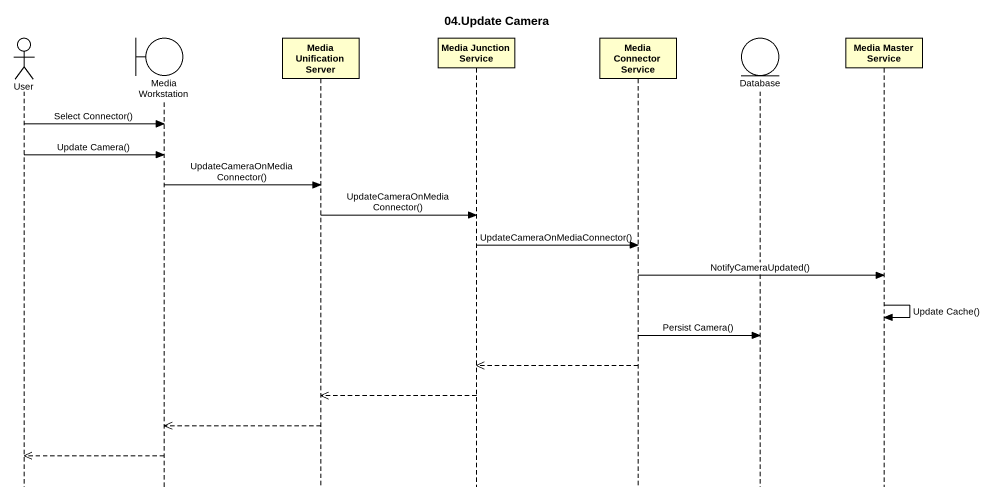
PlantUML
@startuml
title 04.Update Camera
hide footbox
actor User
boundary "Media Workstation" as Media_Workstation
participant "Media Unification Server" as Media_Unification_Server
participant "Media Junction Service" as Media_Junction_Service
participant "Media Connector Service" as Media_Connector_Service
entity "Database" as Database_
participant "Media Master Service" as Media_Master_Service

User -> Media_Workstation : Select Connector()
User -> Media_Workstation : Update Camera()
Media_Workstation -> Media_Unification_Server : UpdateCameraOnMediaConnector()
Media_Unification_Server -> Media_Junction_Service : UpdateCameraOnMediaConnector()
Media_Junction_Service -> Media_Connector_Service : UpdateCameraOnMediaConnector()
Media_Connector_Service -> Media_Master_Service : NotifyCameraUpdated()
Media_Master_Service -> Media_Master_Service : Update Cache()
Media_Connector_Service -> Database_ : Persist Camera()
Media_Connector_Service -->> Media_Junction_Service
Media_Junction_Service -->> Media_Unification_Server
Media_Unification_Server -->> Media_Workstation
Media_Workstation -->> User
@enduml
